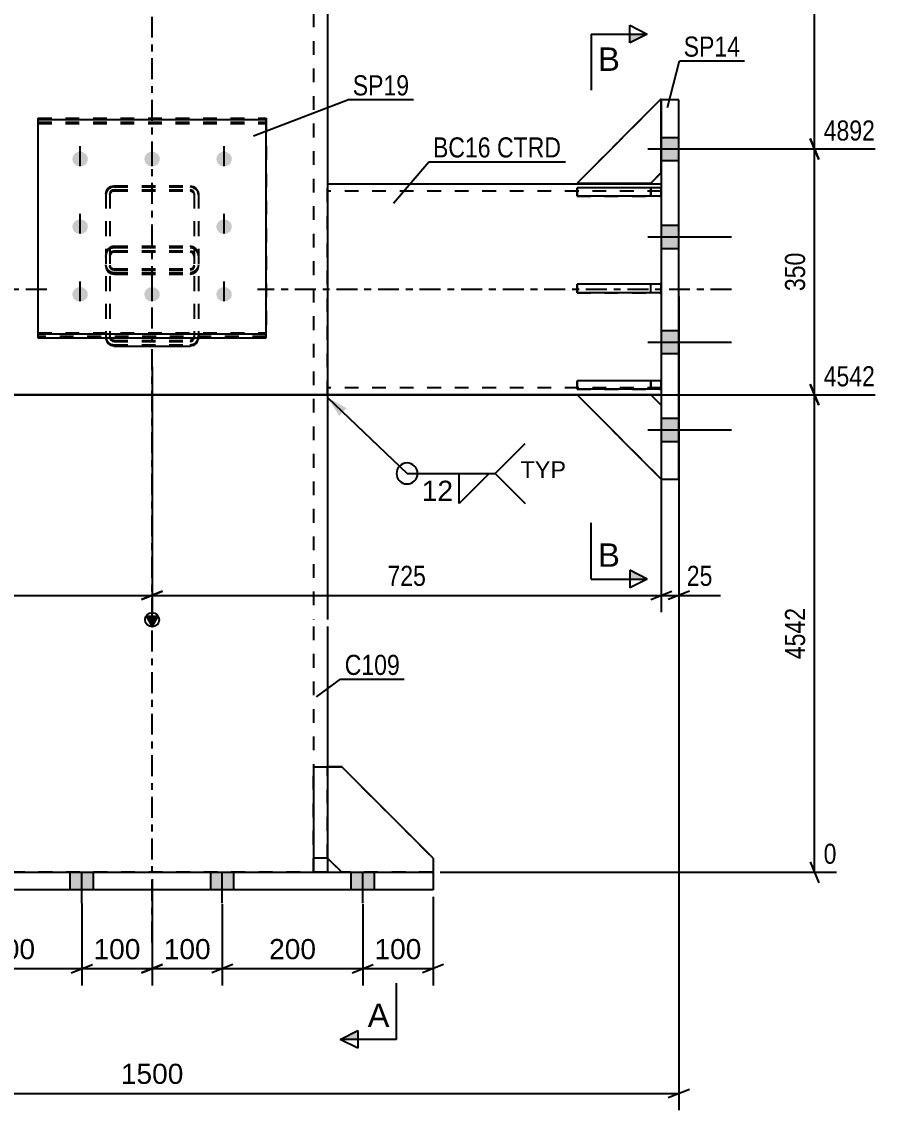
# Model space of a CAD drawing. Header units: millimetres. Extents: x -127 to 467, y -181 to 239.
# Drawn here: x -18.6 to 103.5, y -33.9 to 121.1 of the extents above; entities that cross this region are included whole.
import ezdxf

# ---------------------------------------------------------------- set-up
doc = ezdxf.new("R2010")
doc.units = ezdxf.units.MM
doc.linetypes.add('DXK_LINE_DOT2', pattern=[3.9198, 1.9599, -1.9599])
doc.linetypes.add('DXK_LINE_DOT3', pattern=[5.9187, 2.979, -0.9799, 0.9799, -0.9799])
doc.styles.add('Arial', font='ARIAL.TTF', dxfattribs={"height": 0.2})
doc.styles.add('Arial Narrow', font='ARIALN.TTF', dxfattribs={"height": 0.2})

# ---------------------------------------------------------------- blocks, each defined once
blk = doc.blocks.new('Part-284858765-1892 - 1890')
at = {"color": 2, "linetype": 'Continuous'}
for p, q in [((23, 15), (23, 0)), ((23, 15), (25, 15)), ((25, 15), (25, 0)), ((25, 2), (23, 2)), ((23, 0), (25, 0))]:
    blk.add_line(p, q, dxfattribs=at)
blk = doc.blocks.new('Part-284858765-1899 - 1890')
at = {"color": 2, "linetype": 'Continuous'}
for p, q in [((-40, -2.5), (-40, 0)), ((-40, 0), (40, 0)), ((40, 0), (40, -2.5)), ((40, -2.5), (-40, -2.5))]:
    blk.add_line(p, q, dxfattribs=at)
blk = doc.blocks.new('Part-284858765-1968 - 1890')
at = {"color": 2, "linetype": 'Continuous'}
for p, q in [((72.5, 98), (25, 98)), ((60.5, 68), (25, 68)), ((72.5, 68), (71, 68))]:
    blk.add_line(p, q, dxfattribs=at)
at = {"color": 7, "linetype": 'DXK_LINE_DOT2'}
for p, q in [((25, 68), (25, 98)), ((72.5, 98), (72.5, 68)), ((72.5, 97), (25, 97)), ((72.5, 69), (25, 69)), ((71, 68), (60.5, 68))]:
    blk.add_line(p, q, dxfattribs=at)
at = {"color": 7, "linetype": 'DXK_LINE_DOT3'}
blk.add_line((82.5, 83), (15, 83), dxfattribs=at)
blk = doc.blocks.new('Part-284858765-1904 - 1890')
at = {"linetype": 'Continuous'}
blk.add_hatch(color=2, dxfattribs=at).paths.add_polyline_path([(0, 35.06), (-0.8, 36.46), (0.8, 36.46)])
at = {"color": 7, "linetype": 'DXK_LINE_DOT3'}
for p, q in [((0, 36), (0, 130.13)), ((0, -10), (0, 35))]:
    blk.add_line(p, q, dxfattribs=at)
at = {"color": 7, "linetype": 'DXK_LINE_DOT2'}
for p, q in [((23, 130.13), (23, 36)), ((23, 35), (23, 0)), ((25, 15), (25, 0)), ((25, 0), (-25, 0))]:
    blk.add_line(p, q, dxfattribs=at)
at = {"color": 2, "linetype": 'Continuous'}
for p, q in [((25, 130.13), (25, 36)), ((0, 35.06), (-0.8, 36.46)), ((-0.8, 36.46), (0.8, 36.46)), ((0.8, 36.46), (0, 35.06)), ((25, 35), (25, 15))]:
    blk.add_line(p, q, dxfattribs=at)
blk.add_circle((0, 35.96), 1, dxfattribs=at)
blk = doc.blocks.new('Part-284858765-2075 - 1890')
at = {"color": 7, "linetype": 'DXK_LINE_DOT2'}
for p, q in [((-6.51, 96.89), (-6.6, 96.46)), ((-6.6, 96.46), (-6.6, 76.2)), ((-6.25, 97.26), (-6.51, 96.89)), ((-5.86, 97.5), (-6.25, 97.26)), ((-6, 96.46), (-5.95, 96.67)), ((-6, 96.46), (-6, 76.2)), ((-5.95, 96.67), (-5.82, 96.86)), ((-5.4, 97.59), (-5.86, 97.5)), ((-5.82, 96.86), (-5.63, 96.98)), ((-5.63, 96.98), (-5.4, 97.02)), ((-5.4, 97.59), (5.4, 97.59)), ((-5.4, 97.02), (5.4, 97.02)), ((5.86, 97.5), (5.4, 97.59)), ((5.4, 97.02), (5.63, 96.98)), ((5.63, 96.98), (5.83, 96.86)), ((5.83, 96.86), (5.96, 96.67)), ((6.25, 97.26), (5.86, 97.5)), ((5.96, 96.67), (6, 96.46)), ((6, 96.46), (6, 76.2)), ((6.51, 96.89), (6.25, 97.26)), ((6.6, 96.46), (6.51, 96.89)), ((6.6, 96.46), (6.6, 76.2)), ((-5.86, 88.87), (-5.4, 88.97)), ((-5.4, 88.97), (5.4, 88.97)), ((5.4, 88.97), (5.86, 88.87)), ((-6.6, 87.69), (-6.51, 88.18)), ((-5.95, 87.94), (-6, 87.69)), ((-5.82, 88.14), (-5.95, 87.94)), ((-5.63, 88.28), (-5.82, 88.14)), ((-5.4, 88.33), (-5.63, 88.28)), ((-5.4, 88.33), (5.4, 88.33)), ((5.63, 88.28), (5.4, 88.33)), ((5.83, 88.14), (5.63, 88.28)), ((5.96, 87.94), (5.83, 88.14)), ((6, 87.69), (5.96, 87.94)), ((6.51, 88.18), (6.6, 87.69)), ((-6.6, 86.31), (-6.51, 85.88)), ((-6.51, 85.88), (-6.25, 85.51)), ((-6.25, 85.51), (-5.86, 85.27)), ((-5.95, 86.09), (-6, 86.31)), ((-5.82, 85.91), (-5.95, 86.09)), ((-5.86, 85.27), (-5.4, 85.18)), ((-5.63, 85.79), (-5.82, 85.91)), ((-5.4, 85.75), (-5.63, 85.79)), ((-5.4, 85.75), (5.4, 85.75)), ((5.63, 85.79), (5.4, 85.75)), ((5.4, 85.18), (5.86, 85.27)), ((5.83, 85.91), (5.63, 85.79)), ((5.96, 86.09), (5.83, 85.91)), ((5.86, 85.27), (6.25, 85.51)), ((6, 86.31), (5.96, 86.09)), ((6.25, 85.51), (6.51, 85.88)), ((6.51, 85.88), (6.6, 86.31)), ((-5.4, 85.18), (5.4, 85.18)), ((-6.58, 76.11), (-6.6, 76.2)), ((-6, 76.2), (-5.95, 75.95)), ((5.96, 75.95), (6, 76.2)), ((6.6, 76.2), (6.59, 76.11)), ((-5.95, 75.95), (-5.82, 75.75)), ((-5.82, 75.75), (-5.63, 75.61)), ((-5.63, 75.61), (-5.4, 75.56)), ((-5.4, 75.56), (5.4, 75.56)), ((5.4, 75.56), (5.63, 75.61)), ((5.63, 75.61), (5.83, 75.75)), ((5.83, 75.75), (5.96, 75.95))]:
    blk.add_line(p, q, dxfattribs=at)
at = {"color": 2, "linetype": 'Continuous'}
for p, q in [((-6.51, 75.71), (-6.58, 76.11)), ((6.59, 76.11), (6.51, 75.71)), ((-5.4, 74.92), (-5.86, 75.02)), ((-5.4, 74.92), (5.4, 74.92)), ((5.86, 75.02), (5.4, 74.92))]:
    blk.add_line(p, q, dxfattribs=at)
at = {"color": 7, "linetype": 'DXK_LINE_DOT2'}
for centre, start, end in [((-5.35, 87.74), 114.32, 159.2417), ((5.35, 87.74), 20.7583, 65.68)]:
    blk.add_arc(centre, 1.24, start, end, dxfattribs=at)
at = {"color": 2, "linetype": 'Continuous'}
for centre, start, end in [((-5.35, 76.15), 200.7583, 245.68), ((5.35, 76.15), 294.32, 339.2417)]:
    blk.add_arc(centre, 1.24, start, end, dxfattribs=at)
blk = doc.blocks.new('Bolt-284858765-1907 - 1890')
at = {"linetype": 'Continuous'}
for points in [[(72.5, 104.65), (72.5, 101.35), (75, 101.35), (75, 104.65)], [(72.5, 104.65), (72.5, 101.35), (75, 101.35), (75, 104.65)], [(72.5, 104.65), (72.5, 101.35), (75, 101.35), (75, 104.65)], [(72.5, 92.15), (72.5, 88.85), (75, 88.85), (75, 92.15)], [(72.5, 92.15), (72.5, 88.85), (75, 88.85), (75, 92.15)], [(72.5, 77.15), (72.5, 73.85), (75, 73.85), (75, 77.15)], [(72.5, 77.15), (72.5, 73.85), (75, 73.85), (75, 77.15)], [(72.5, 64.65), (72.5, 61.35), (75, 61.35), (75, 64.65)], [(72.5, 64.65), (72.5, 61.35), (75, 61.35), (75, 64.65)], [(72.5, 64.65), (72.5, 61.35), (75, 61.35), (75, 64.65)]]:
    blk.add_hatch(color=1, dxfattribs=at).paths.add_polyline_path(points)
at = {"color": 1, "linetype": 'Continuous'}
for p, q in [((72.5, 104.65), (75, 104.65)), ((72.5, 104.65), (75, 104.65)), ((72.5, 104.65), (75, 104.65)), ((70.6, 103), (82.5, 103)), ((70.6, 103), (82.5, 103)), ((70.6, 103), (82.5, 103)), ((72.5, 101.35), (75, 101.35)), ((72.5, 101.35), (75, 101.35)), ((72.5, 101.35), (75, 101.35)), ((72.5, 92.15), (75, 92.15)), ((72.5, 92.15), (75, 92.15)), ((70.6, 90.5), (82.5, 90.5)), ((70.6, 90.5), (82.5, 90.5)), ((72.5, 88.85), (75, 88.85)), ((72.5, 88.85), (75, 88.85)), ((72.5, 77.15), (75, 77.15)), ((72.5, 77.15), (75, 77.15)), ((70.6, 75.5), (82.5, 75.5)), ((70.6, 75.5), (82.5, 75.5)), ((72.5, 73.85), (75, 73.85)), ((72.5, 73.85), (75, 73.85)), ((72.5, 64.65), (75, 64.65)), ((72.5, 64.65), (75, 64.65)), ((72.5, 64.65), (75, 64.65)), ((70.6, 63), (82.5, 63)), ((70.6, 63), (82.5, 63)), ((70.6, 63), (82.5, 63)), ((72.5, 61.35), (75, 61.35)), ((72.5, 61.35), (75, 61.35)), ((72.5, 61.35), (75, 61.35))]:
    blk.add_line(p, q, dxfattribs=at)
blk = doc.blocks.new('Bolt-284858765-1910 - 1890')
at = {"color": 1, "linetype": 'DXK_LINE_DOT2'}
for p, q in [((-10.25, 100.74), (-10.25, 103.58)), ((0, 100.74), (0, 103.58)), ((10.25, 100.74), (10.25, 103.58)), ((-10.25, 91.11), (-10.25, 93.95)), ((10.25, 91.11), (10.25, 93.95)), ((-10.25, 81.48), (-10.25, 84.32)), ((0, 81.48), (0, 84.32)), ((10.25, 81.48), (10.25, 84.32))]:
    blk.add_line(p, q, dxfattribs=at)
blk = doc.blocks.new('Bolt-284858765-1911 - 1890')
at = {"linetype": 'Continuous'}
for points in [[(-28.35, 0), (-31.65, 0), (-31.65, -2.5), (-28.35, -2.5)], [(-28.35, 0), (-31.65, 0), (-31.65, -2.5), (-28.35, -2.5)], [(-28.35, 0), (-31.65, 0), (-31.65, -2.5), (-28.35, -2.5)], [(-28.35, 0), (-31.65, 0), (-31.65, -2.5), (-28.35, -2.5)], [(-8.35, 0), (-11.65, 0), (-11.65, -2.5), (-8.35, -2.5)], [(-8.35, 0), (-11.65, 0), (-11.65, -2.5), (-8.35, -2.5)], [(11.65, 0), (8.35, 0), (8.35, -2.5), (11.65, -2.5)], [(11.65, 0), (8.35, 0), (8.35, -2.5), (11.65, -2.5)], [(31.65, 0), (28.35, 0), (28.35, -2.5), (31.65, -2.5)], [(31.65, 0), (28.35, 0), (28.35, -2.5), (31.65, -2.5)], [(31.65, 0), (28.35, 0), (28.35, -2.5), (31.65, -2.5)], [(31.65, 0), (28.35, 0), (28.35, -2.5), (31.65, -2.5)]]:
    blk.add_hatch(color=1, dxfattribs=at).paths.add_polyline_path(points)
at = {"color": 1, "linetype": 'Continuous'}
for p, q in [((-31.65, -2.5), (-31.65, 0)), ((-31.65, -2.5), (-31.65, 0)), ((-31.65, -2.5), (-31.65, 0)), ((-31.65, -2.5), (-31.65, 0)), ((-30, -4.4), (-30, 0)), ((-30, -4.4), (-30, 0)), ((-30, -4.4), (-30, 0)), ((-30, -4.4), (-30, 0)), ((-28.35, -2.5), (-28.35, 0)), ((-28.35, -2.5), (-28.35, 0)), ((-28.35, -2.5), (-28.35, 0)), ((-28.35, -2.5), (-28.35, 0)), ((-11.65, -2.5), (-11.65, 0)), ((-11.65, -2.5), (-11.65, 0)), ((-10, -4.4), (-10, 0)), ((-10, -4.4), (-10, 0)), ((-8.35, -2.5), (-8.35, 0)), ((-8.35, -2.5), (-8.35, 0)), ((8.35, -2.5), (8.35, 0)), ((8.35, -2.5), (8.35, 0)), ((10, -4.4), (10, 0)), ((10, -4.4), (10, 0)), ((11.65, -2.5), (11.65, 0)), ((11.65, -2.5), (11.65, 0)), ((28.35, -2.5), (28.35, 0)), ((28.35, -2.5), (28.35, 0)), ((28.35, -2.5), (28.35, 0)), ((28.35, -2.5), (28.35, 0)), ((30, -4.4), (30, 0)), ((30, -4.4), (30, 0)), ((30, -4.4), (30, 0)), ((30, -4.4), (30, 0)), ((31.65, -2.5), (31.65, 0)), ((31.65, -2.5), (31.65, 0)), ((31.65, -2.5), (31.65, 0)), ((31.65, -2.5), (31.65, 0))]:
    blk.add_line(p, q, dxfattribs=at)
blk = doc.blocks.new('Part-284858765-2044 - 1890')
at = {"color": 2, "linetype": 'Continuous'}
for p, q in [((72.5, 110), (72.5, 56)), ((75, 110), (72.5, 110)), ((75, 56), (75, 110)), ((72.5, 56), (75, 56))]:
    blk.add_line(p, q, dxfattribs=at)
blk = doc.blocks.new('Part-284858765-1924 - 1890')
at = {"color": 7, "linetype": 'DXK_LINE_DOT2'}
for p, q in [((23, 0), (23, 15)), ((23, 15), (25, 15)), ((25, 15), (25, 0)), ((25, 2), (23, 2)), ((25, 0), (23, 0))]:
    blk.add_line(p, q, dxfattribs=at)
blk = doc.blocks.new('Part-284858765-1925 - 1890')
at = {"color": 2, "linetype": 'Continuous'}
for p, q in [((27, 15), (25, 15)), ((40, 2), (27, 15)), ((27, 0), (25, 2)), ((40, 2), (40, 0))]:
    blk.add_line(p, q, dxfattribs=at)
at = {"color": 7, "linetype": 'DXK_LINE_DOT2'}
for p, q in [((25, 2), (25, 15)), ((40, 0), (27, 0))]:
    blk.add_line(p, q, dxfattribs=at)
blk = doc.blocks.new('Part-284858765-1931 - 1890')
at = {"color": 7, "linetype": 'DXK_LINE_DOT2'}
for p, q in [((-16.25, 107.37), (-16.25, 76.29)), ((-16.25, 107.37), (16.25, 107.37)), ((16.25, 107.37), (16.25, 76.29)), ((-16.25, 106.83), (16.25, 106.83)), ((-16.25, 76.83), (16.25, 76.83)), ((16.25, 76.29), (-16.25, 76.29))]:
    blk.add_line(p, q, dxfattribs=at)
blk = doc.blocks.new('Part-284858765-2077 - 1890')
at = {"color": 7, "linetype": 'DXK_LINE_DOT2'}
for p, q in [((25, 2), (25, 15)), ((25, 15), (27, 15)), ((27, 15), (40, 2)), ((27, 0), (25, 2)), ((40, 2), (40, 0)), ((40, 0), (27, 0))]:
    blk.add_line(p, q, dxfattribs=at)
blk = doc.blocks.new('Part-284858765-5638 - 1890')
at = {"color": 2, "linetype": 'Continuous'}
for p, q in [((72.5, 83.73), (60.5, 83.73)), ((60.5, 82.53), (60.5, 83.73)), ((72.5, 83.73), (72.5, 82.53)), ((72.5, 82.53), (60.5, 82.53))]:
    blk.add_line(p, q, dxfattribs=at)
at = {"color": 7, "linetype": 'DXK_LINE_DOT2'}
blk.add_line((71, 82.53), (71, 83.73), dxfattribs=at)
blk = doc.blocks.new('Part-284858765-2079 - 1890')
at = {"color": 7, "linetype": 'DXK_LINE_DOT2'}
for p, q in [((-6.25, 97.43), (-5.86, 97.67)), ((-5.86, 97.67), (-5.4, 97.76)), ((-5.4, 97.76), (5.4, 97.76)), ((5.4, 97.76), (5.86, 97.67)), ((5.86, 97.67), (6.25, 97.43)), ((-6.6, 96.63), (-6.51, 97.06)), ((-6.6, 96.63), (-6.6, 76.37)), ((-6.51, 97.06), (-6.25, 97.43)), ((-5.95, 96.85), (-6, 96.63)), ((-6, 96.63), (-6, 76.37)), ((-5.82, 97.03), (-5.95, 96.85)), ((-5.63, 97.15), (-5.82, 97.03)), ((-5.4, 97.2), (-5.63, 97.15)), ((-5.4, 97.2), (5.4, 97.2)), ((5.63, 97.15), (5.4, 97.2)), ((5.83, 97.03), (5.63, 97.15)), ((5.96, 96.85), (5.83, 97.03)), ((6, 96.63), (5.96, 96.85)), ((6, 96.63), (6, 76.37)), ((6.25, 97.43), (6.51, 97.06)), ((6.51, 97.06), (6.6, 96.63)), ((6.6, 96.63), (6.6, 76.37)), ((-5.4, 89.14), (-5.86, 89.05)), ((-5.82, 88.32), (-5.63, 88.46)), ((-5.63, 88.46), (-5.4, 88.5)), ((-5.4, 89.14), (5.4, 89.14)), ((-5.4, 88.5), (5.4, 88.5)), ((5.86, 89.05), (5.4, 89.14)), ((5.4, 88.5), (5.63, 88.46)), ((5.63, 88.46), (5.83, 88.32)), ((-6.51, 88.35), (-6.6, 87.87)), ((-6, 87.87), (-5.95, 88.11)), ((-5.95, 88.11), (-5.82, 88.32)), ((5.83, 88.32), (5.96, 88.11)), ((5.96, 88.11), (6, 87.87)), ((6.6, 87.87), (6.51, 88.35)), ((-6.51, 86.05), (-6.6, 86.48)), ((-6.25, 85.69), (-6.51, 86.05)), ((-5.86, 85.44), (-6.25, 85.69)), ((-6, 86.48), (-5.95, 86.27)), ((-5.95, 86.27), (-5.82, 86.08)), ((-5.4, 85.36), (-5.86, 85.44)), ((-5.82, 86.08), (-5.63, 85.96)), ((-5.63, 85.96), (-5.4, 85.92)), ((-5.4, 85.92), (5.4, 85.92)), ((-5.4, 85.36), (5.4, 85.36)), ((5.4, 85.92), (5.63, 85.96)), ((5.86, 85.44), (5.4, 85.36)), ((5.63, 85.96), (5.83, 86.08)), ((5.83, 86.08), (5.96, 86.27)), ((6.25, 85.69), (5.86, 85.44)), ((5.96, 86.27), (6, 86.48)), ((6.51, 86.05), (6.25, 85.69)), ((6.6, 86.48), (6.51, 86.05)), ((-6.6, 76.37), (-6.51, 75.88)), ((-5.95, 76.13), (-6, 76.37)), ((-5.82, 75.92), (-5.95, 76.13)), ((5.96, 76.13), (5.83, 75.92)), ((6, 76.37), (5.96, 76.13)), ((6.51, 75.88), (6.6, 76.37)), ((-5.86, 75.19), (-5.4, 75.1)), ((-5.63, 75.78), (-5.82, 75.92)), ((-5.4, 75.73), (-5.63, 75.78)), ((-5.4, 75.73), (5.4, 75.73)), ((-5.4, 75.1), (5.4, 75.1)), ((5.63, 75.78), (5.4, 75.73)), ((5.4, 75.1), (5.86, 75.19)), ((5.83, 75.92), (5.63, 75.78))]:
    blk.add_line(p, q, dxfattribs=at)
for centre, start, end in [((-5.35, 87.91), 114.32, 159.2417), ((5.35, 87.91), 20.7583, 65.68), ((-5.35, 76.32), 200.7583, 245.68), ((5.35, 76.32), 294.32, 339.2417)]:
    blk.add_arc(centre, 1.24, start, end, dxfattribs=at)
blk = doc.blocks.new('Part-284858765-2110 - 1890')
at = {"color": 2, "linetype": 'Continuous'}
for p, q in [((-72.5, 98), (-25, 98)), ((-72.5, 68), (-71, 68)), ((-60.5, 68), (-25, 68))]:
    blk.add_line(p, q, dxfattribs=at)
at = {"color": 7, "linetype": 'DXK_LINE_DOT2'}
for p, q in [((-72.5, 68), (-72.5, 98)), ((-25, 98), (-25, 68)), ((-72.5, 97), (-25, 97)), ((-72.5, 69), (-25, 69)), ((-71, 68), (-60.5, 68))]:
    blk.add_line(p, q, dxfattribs=at)
at = {"color": 7, "linetype": 'DXK_LINE_DOT3'}
blk.add_line((-15, 83), (-82.5, 83), dxfattribs=at)
blk = doc.blocks.new('Part-284858765-2118 - 1890')
at = {"color": 2, "linetype": 'Continuous'}
for p, q in [((-16.25, 107.2), (-16.25, 76.11)), ((-16.25, 107.2), (16.25, 107.2)), ((16.25, 76.11), (16.25, 107.2)), ((-16.25, 76.66), (16.25, 76.66)), ((-16.25, 76.11), (16.25, 76.11))]:
    blk.add_line(p, q, dxfattribs=at)
at = {"color": 7, "linetype": 'DXK_LINE_DOT2'}
blk.add_line((-16.25, 106.65), (16.25, 106.65), dxfattribs=at)
blk = doc.blocks.new('Bolt-284858765-2119 - 1890')
at = {"linetype": 'Continuous'}
for points in [[(-10.25, 100.51), (-10.48, 100.53), (-10.69, 100.6), (-10.89, 100.71), (-11.06, 100.86), (-11.2, 101.04), (-11.29, 101.24), (-11.34, 101.45), (-11.34, 101.67), (-11.29, 101.89), (-11.2, 102.09), (-11.06, 102.27), (-10.89, 102.41), (-10.69, 102.52), (-10.48, 102.59), (-10.25, 102.61), (-10.02, 102.59), (-9.8, 102.52), (-9.6, 102.41), (-9.43, 102.27), (-9.29, 102.09), (-9.2, 101.89), (-9.15, 101.67), (-9.15, 101.45), (-9.2, 101.24), (-9.29, 101.04), (-9.43, 100.86), (-9.6, 100.71), (-9.8, 100.6), (-10.02, 100.53)], [(0, 100.51), (-0.23, 100.53), (-0.44, 100.6), (-0.64, 100.71), (-0.81, 100.86), (-0.95, 101.04), (-1.04, 101.24), (-1.09, 101.45), (-1.09, 101.67), (-1.04, 101.89), (-0.95, 102.09), (-0.81, 102.27), (-0.64, 102.41), (-0.44, 102.52), (-0.23, 102.59), (0, 102.61), (0.23, 102.59), (0.45, 102.52), (0.65, 102.41), (0.82, 102.27), (0.96, 102.09), (1.05, 101.89), (1.1, 101.67), (1.1, 101.45), (1.05, 101.24), (0.96, 101.04), (0.82, 100.86), (0.65, 100.71), (0.45, 100.6), (0.23, 100.53)], [(10.25, 100.51), (10.02, 100.53), (9.81, 100.6), (9.61, 100.71), (9.44, 100.86), (9.3, 101.04), (9.21, 101.24), (9.16, 101.45), (9.16, 101.67), (9.21, 101.89), (9.3, 102.09), (9.44, 102.27), (9.61, 102.41), (9.81, 102.52), (10.02, 102.59), (10.25, 102.61), (10.48, 102.59), (10.7, 102.52), (10.9, 102.41), (11.07, 102.27), (11.21, 102.09), (11.3, 101.89), (11.35, 101.67), (11.35, 101.45), (11.3, 101.24), (11.21, 101.04), (11.07, 100.86), (10.9, 100.71), (10.7, 100.6), (10.48, 100.53)], [(-10.25, 90.9), (-10.48, 90.92), (-10.69, 90.99), (-10.89, 91.09), (-11.06, 91.24), (-11.2, 91.41), (-11.29, 91.61), (-11.34, 91.82), (-11.34, 92.04), (-11.29, 92.25), (-11.2, 92.45), (-11.06, 92.62), (-10.89, 92.77), (-10.69, 92.88), (-10.48, 92.94), (-10.25, 92.96), (-10.02, 92.94), (-9.8, 92.88), (-9.6, 92.77), (-9.43, 92.62), (-9.29, 92.45), (-9.2, 92.25), (-9.15, 92.04), (-9.15, 91.82), (-9.2, 91.61), (-9.29, 91.41), (-9.43, 91.24), (-9.6, 91.09), (-9.8, 90.99), (-10.02, 90.92)], [(10.25, 90.9), (10.02, 90.92), (9.81, 90.99), (9.61, 91.09), (9.44, 91.24), (9.3, 91.41), (9.21, 91.61), (9.16, 91.82), (9.16, 92.04), (9.21, 92.25), (9.3, 92.45), (9.44, 92.62), (9.61, 92.77), (9.81, 92.88), (10.02, 92.94), (10.25, 92.96), (10.48, 92.94), (10.7, 92.88), (10.9, 92.77), (11.07, 92.62), (11.21, 92.45), (11.3, 92.25), (11.35, 92.04), (11.35, 91.82), (11.3, 91.61), (11.21, 91.41), (11.07, 91.24), (10.9, 91.09), (10.7, 90.99), (10.48, 90.92)], [(-10.25, 81.27), (-10.48, 81.29), (-10.69, 81.35), (-10.89, 81.46), (-11.06, 81.61), (-11.2, 81.78), (-11.29, 81.98), (-11.34, 82.19), (-11.34, 82.41), (-11.29, 82.62), (-11.2, 82.82), (-11.06, 82.99), (-10.89, 83.14), (-10.69, 83.24), (-10.48, 83.31), (-10.25, 83.33), (-10.02, 83.31), (-9.8, 83.24), (-9.6, 83.14), (-9.43, 82.99), (-9.29, 82.82), (-9.2, 82.62), (-9.15, 82.41), (-9.15, 82.19), (-9.2, 81.98), (-9.29, 81.78), (-9.43, 81.61), (-9.6, 81.46), (-9.8, 81.35), (-10.02, 81.29)], [(0, 81.27), (-0.23, 81.29), (-0.44, 81.35), (-0.64, 81.46), (-0.81, 81.61), (-0.95, 81.78), (-1.04, 81.98), (-1.09, 82.19), (-1.09, 82.41), (-1.04, 82.62), (-0.95, 82.82), (-0.81, 82.99), (-0.64, 83.14), (-0.44, 83.24), (-0.23, 83.31), (0, 83.33), (0.23, 83.31), (0.45, 83.24), (0.65, 83.14), (0.82, 82.99), (0.96, 82.82), (1.05, 82.62), (1.1, 82.41), (1.1, 82.19), (1.05, 81.98), (0.96, 81.78), (0.82, 81.61), (0.65, 81.46), (0.45, 81.35), (0.23, 81.29)], [(10.25, 81.27), (10.02, 81.29), (9.81, 81.35), (9.61, 81.46), (9.44, 81.61), (9.3, 81.78), (9.21, 81.98), (9.16, 82.19), (9.16, 82.41), (9.21, 82.62), (9.3, 82.82), (9.44, 82.99), (9.61, 83.14), (9.81, 83.24), (10.02, 83.31), (10.25, 83.33), (10.48, 83.31), (10.7, 83.24), (10.9, 83.14), (11.07, 82.99), (11.21, 82.82), (11.3, 82.62), (11.35, 82.41), (11.35, 82.19), (11.3, 81.98), (11.21, 81.78), (11.07, 81.61), (10.9, 81.46), (10.7, 81.35), (10.48, 81.29)]]:
    blk.add_hatch(color=1, dxfattribs=at).paths.add_polyline_path(points)
at = {"color": 1, "linetype": 'Continuous'}
for p, q in [((-10.25, 100.57), (-10.25, 103.41)), ((0, 100.57), (0, 103.41)), ((10.25, 100.57), (10.25, 103.41)), ((-10.25, 90.94), (-10.25, 93.78)), ((10.25, 90.94), (10.25, 93.78)), ((-10.25, 81.31), (-10.25, 84.15)), ((0, 81.31), (0, 84.15)), ((10.25, 81.31), (10.25, 84.15))]:
    blk.add_line(p, q, dxfattribs=at)
blk = doc.blocks.new('Part-284858765-5636 - 1890')
at = {"color": 7, "linetype": 'DXK_LINE_DOT2'}
for p, q in [((72.5, 97.48), (60.5, 97.48)), ((60.5, 97.48), (60.5, 96.28)), ((60.5, 96.28), (72.5, 96.28)), ((71, 97.48), (71, 96.28)), ((72.5, 96.28), (72.5, 97.48))]:
    blk.add_line(p, q, dxfattribs=at)
blk = doc.blocks.new('Part-284858765-5631 - 1890')
at = {"color": 2, "linetype": 'Continuous'}
for p, q in [((71, 68), (60.5, 68)), ((72.5, 56), (60.5, 68)), ((71, 68), (72.5, 66.5)), ((72.5, 66.5), (72.5, 56))]:
    blk.add_line(p, q, dxfattribs=at)
blk = doc.blocks.new('Part-284858765-5632 - 1890')
at = {"color": 7, "linetype": 'DXK_LINE_DOT2'}
for p, q in [((60.5, 68), (71, 68)), ((72.5, 56), (60.5, 68)), ((71, 68), (72.5, 66.5)), ((72.5, 66.5), (72.5, 56))]:
    blk.add_line(p, q, dxfattribs=at)
blk = doc.blocks.new('Part-284858765-5633 - 1890')
at = {"color": 2, "linetype": 'Continuous'}
for p, q in [((72.5, 110.13), (60.5, 98.13)), ((72.5, 99.63), (72.5, 110.13)), ((71, 98.13), (72.5, 99.63)), ((60.5, 98.13), (71, 98.13))]:
    blk.add_line(p, q, dxfattribs=at)
blk = doc.blocks.new('Part-284858765-5634 - 1890')
at = {"color": 7, "linetype": 'DXK_LINE_DOT2'}
for p, q in [((72.5, 110.13), (60.5, 98.13)), ((72.5, 99.63), (72.5, 110.13)), ((71, 98.13), (72.5, 99.63)), ((60.5, 98.13), (71, 98.13))]:
    blk.add_line(p, q, dxfattribs=at)
blk = doc.blocks.new('Part-284858765-5635 - 1890')
at = {"color": 7, "linetype": 'DXK_LINE_DOT2'}
for p, q in [((72.5, 83.73), (60.5, 83.73)), ((60.5, 83.73), (60.5, 82.53)), ((71, 82.53), (71, 83.73)), ((72.5, 82.53), (72.5, 83.73)), ((60.5, 82.53), (72.5, 82.53))]:
    blk.add_line(p, q, dxfattribs=at)
blk = doc.blocks.new('Part-284858765-5637 - 1890')
at = {"color": 7, "linetype": 'DXK_LINE_DOT2'}
for p, q in [((72.5, 69.98), (60.5, 69.98)), ((60.5, 69.98), (60.5, 68.78)), ((71, 69.98), (71, 68.78)), ((72.5, 68.78), (72.5, 69.98)), ((60.5, 68.78), (72.5, 68.78))]:
    blk.add_line(p, q, dxfattribs=at)
blk = doc.blocks.new('Part-284858765-5639 - 1890')
at = {"color": 2, "linetype": 'Continuous'}
for p, q in [((72.5, 97.48), (60.5, 97.48)), ((60.5, 96.28), (60.5, 97.48)), ((72.5, 96.28), (60.5, 96.28)), ((72.5, 97.48), (72.5, 96.28))]:
    blk.add_line(p, q, dxfattribs=at)
at = {"color": 7, "linetype": 'DXK_LINE_DOT2'}
blk.add_line((71, 96.28), (71, 97.48), dxfattribs=at)
blk = doc.blocks.new('Part-284858765-5640 - 1890')
at = {"color": 2, "linetype": 'Continuous'}
for p, q in [((72.5, 69.98), (60.5, 69.98)), ((60.5, 68.78), (60.5, 69.98)), ((72.5, 69.98), (72.5, 68.78)), ((72.5, 68.78), (60.5, 68.78))]:
    blk.add_line(p, q, dxfattribs=at)
at = {"color": 7, "linetype": 'DXK_LINE_DOT2'}
blk.add_line((71, 68.78), (71, 69.98), dxfattribs=at)
blk = doc.blocks.new('StraightDimension-284858765-2233 - 1890')
at = {"color": 7, "linetype": 'Continuous'}
for p, q in [((10, -4.57), (10, -16.13)), ((30, -4.57), (30, -16.13)), ((11.5, -13.13), (8.5, -14.33)), ((10, -13.73), (30, -13.73)), ((28.5, -14.33), (31.5, -13.13))]:
    blk.add_line(p, q, dxfattribs=at)
at = {"color": 0}
blk.add_wipeout([(23.94, -12.98), (23.94, -8.78), (16.06, -8.78), (16.06, -12.98)], dxfattribs=at)
at = {"color": 3, "style": 'Arial'}
blk.add_text('200', height=2.865, dxfattribs=at).set_placement((16.66, -12.38))
blk = doc.blocks.new('StraightDimension-284858765-2200 - 1890')
at = {"color": 7, "linetype": 'Continuous'}
for p, q in [((-90.21, 149.63), (-91.41, 152.63)), ((74, 151.13), (-99.43, 151.13)), ((-90.81, 103), (-90.81, 151.13)), ((-91.41, 104.5), (-90.21, 101.5)), ((-79.02, 103), (-99.43, 103))]:
    blk.add_line(p, q, dxfattribs=at)
at = {"color": 0, "linetype": 'Continuous'}
blk.add_wipeout([(-91.51, 151.73), (-91.51, 155.93), (-100.03, 155.93), (-100.03, 151.73)], dxfattribs=at)
at = {"color": 0}
blk.add_wipeout([(-91.56, 131.32), (-95.76, 131.32), (-95.76, 122.81), (-91.56, 122.81)], dxfattribs=at)
at = {"color": 3, "linetype": 'Continuous', "style": 'Arial Narrow'}
blk.add_text('7732', height=2.863, dxfattribs=at).set_placement((-99.43, 152.33))
at = {"color": 3, "style": 'Arial Narrow'}
blk.add_text('2840', height=2.863, rotation=90.0002, dxfattribs=at).set_placement((-92.16, 123.41))
blk = doc.blocks.new('StraightDimension-284858765-2223 - 1890')
at = {"color": 7, "linetype": 'Continuous'}
for p, q in [((30, -4.57), (30, -16.13)), ((40, -3.5), (40, -16.13)), ((28.5, -14.33), (31.5, -13.13)), ((30, -13.73), (40, -13.73)), ((41.5, -13.13), (38.5, -14.33))]:
    blk.add_line(p, q, dxfattribs=at)
at = {"color": 0}
blk.add_wipeout([(38.94, -12.98), (38.94, -8.78), (31.06, -8.78), (31.06, -12.98)], dxfattribs=at)
at = {"color": 3, "style": 'Arial'}
blk.add_text('100', height=2.865, dxfattribs=at).set_placement((31.66, -12.38))
blk = doc.blocks.new('StraightDimension-284858765-2134 - 1890')
at = {"color": 7, "linetype": 'Continuous'}
for p, q in [((-75, 55), (-75, -33.89)), ((75, 55), (75, -33.89)), ((-73.5, -30.89), (-76.5, -32.09)), ((73.5, -32.09), (76.5, -30.89)), ((-75, -31.49), (75, -31.49))]:
    blk.add_line(p, q, dxfattribs=at)
at = {"color": 0}
blk.add_wipeout([(5.05, -30.74), (5.05, -26.54), (-5.05, -26.54), (-5.05, -30.74)], dxfattribs=at)
at = {"color": 3, "style": 'Arial'}
blk.add_text('1500', height=2.865, dxfattribs=at).set_placement((-4.45, -30.14))
blk = doc.blocks.new('StraightDimension-284858765-2161 - 1890')
at = {"color": 7, "linetype": 'Continuous'}
for p, q in [((94.92, 149.63), (93.72, 152.63)), ((-71.5, 151.13), (102.93, 151.13)), ((94.32, 103), (94.32, 151.13)), ((93.72, 104.5), (94.92, 101.5)), ((81, 103), (102.93, 103))]:
    blk.add_line(p, q, dxfattribs=at)
at = {"color": 0, "linetype": 'Continuous'}
blk.add_wipeout([(103.53, 151.73), (103.53, 155.93), (95.02, 155.93), (95.02, 151.73)], dxfattribs=at)
at = {"color": 0}
blk.add_wipeout([(93.57, 131.32), (89.37, 131.32), (89.37, 122.81), (93.57, 122.81)], dxfattribs=at)
at = {"color": 3, "linetype": 'Continuous', "style": 'Arial Narrow'}
blk.add_text('7732', height=2.863, dxfattribs=at).set_placement((95.62, 152.33))
at = {"color": 3, "style": 'Arial Narrow'}
blk.add_text('2840', height=2.863, rotation=90.0002, dxfattribs=at).set_placement((92.97, 123.41))
blk = doc.blocks.new('StraightDimension-284858765-2168 - 1890')
at = {"color": 7, "linetype": 'Continuous'}
for p, q in [((94.92, 101.5), (93.72, 104.5)), ((81, 103), (102.93, 103)), ((94.32, 68), (94.32, 103)), ((93.72, 69.5), (94.92, 66.5)), ((-71.5, 68), (102.93, 68))]:
    blk.add_line(p, q, dxfattribs=at)
at = {"color": 0, "linetype": 'Continuous'}
blk.add_wipeout([(103.53, 103.6), (103.53, 107.8), (95.02, 107.8), (95.02, 103.6)], dxfattribs=at)
at = {"color": 0}
blk.add_wipeout([(93.57, 88.84), (89.37, 88.84), (89.37, 82.16), (93.57, 82.16)], dxfattribs=at)
at = {"color": 3, "linetype": 'Continuous', "style": 'Arial Narrow'}
blk.add_text('4892', height=2.863, dxfattribs=at).set_placement((95.62, 104.2))
at = {"color": 3, "style": 'Arial Narrow'}
blk.add_text('350', height=2.863, rotation=90.0002, dxfattribs=at).set_placement((92.97, 82.76))
blk = doc.blocks.new('StraightDimension-284858765-2175 - 1890')
at = {"color": 7, "linetype": 'Continuous'}
for p, q in [((94.92, 66.5), (93.72, 69.5)), ((-71.5, 68), (102.93, 68)), ((94.32, 0), (94.32, 68)), ((93.72, 1.5), (94.92, -1.5)), ((41, 0), (97.45, 0))]:
    blk.add_line(p, q, dxfattribs=at)
at = {"color": 0, "linetype": 'Continuous'}
for points in [[(103.53, 68.6), (103.53, 72.8), (95.02, 72.8), (95.02, 68.6)], [(98.05, 0.6), (98.05, 4.8), (95.02, 4.8), (95.02, 0.6)]]:
    blk.add_wipeout(points, dxfattribs=at)
at = {"color": 0}
blk.add_wipeout([(93.57, 38.26), (89.37, 38.26), (89.37, 29.74), (93.57, 29.74)], dxfattribs=at)
at = {"color": 3, "linetype": 'Continuous', "style": 'Arial Narrow'}
for s, height, p in [('4542', 2.863, (95.62, 69.2)), ('0', 2.86, (95.62, 1.2))]:
    blk.add_text(s, height=height, dxfattribs=at).set_placement(p)
at = {"color": 3, "style": 'Arial Narrow'}
blk.add_text('4542', height=2.863, rotation=90.0002, dxfattribs=at).set_placement((92.97, 30.34))
blk = doc.blocks.new('StraightDimension-284858765-2209 - 1890')
at = {"color": 7, "linetype": 'Continuous'}
for p, q in [((-90.21, 101.5), (-91.41, 104.5)), ((-79.02, 103), (-99.43, 103)), ((-90.81, 68), (-90.81, 103)), ((-91.41, 69.5), (-90.21, 66.5)), ((71.5, 68), (-99.43, 68))]:
    blk.add_line(p, q, dxfattribs=at)
at = {"color": 0, "linetype": 'Continuous'}
blk.add_wipeout([(-91.51, 103.6), (-91.51, 107.8), (-100.03, 107.8), (-100.03, 103.6)], dxfattribs=at)
at = {"color": 0}
blk.add_wipeout([(-91.56, 88.84), (-95.76, 88.84), (-95.76, 82.16), (-91.56, 82.16)], dxfattribs=at)
at = {"color": 3, "linetype": 'Continuous', "style": 'Arial Narrow'}
blk.add_text('4892', height=2.863, dxfattribs=at).set_placement((-99.43, 104.2))
at = {"color": 3, "style": 'Arial Narrow'}
blk.add_text('350', height=2.863, rotation=90.0002, dxfattribs=at).set_placement((-92.16, 82.76))
blk = doc.blocks.new('StraightDimension-284858765-2216 - 1890')
at = {"color": 7, "linetype": 'Continuous'}
for p, q in [((-90.21, 66.5), (-91.41, 69.5)), ((71.5, 68), (-99.43, 68)), ((-90.81, 0), (-90.81, 68)), ((-91.41, 1.5), (-90.21, -1.5)), ((-41, 0), (-93.94, 0))]:
    blk.add_line(p, q, dxfattribs=at)
at = {"color": 0, "linetype": 'Continuous'}
for points in [[(-91.51, 68.6), (-91.51, 72.8), (-100.03, 72.8), (-100.03, 68.6)], [(-91.51, 0.6), (-91.51, 4.8), (-94.54, 4.8), (-94.54, 0.6)]]:
    blk.add_wipeout(points, dxfattribs=at)
at = {"color": 0}
blk.add_wipeout([(-91.56, 38.26), (-95.76, 38.26), (-95.76, 29.74), (-91.56, 29.74)], dxfattribs=at)
at = {"color": 3, "linetype": 'Continuous', "style": 'Arial Narrow'}
for s, height, p in [('4542', 2.863, (-99.43, 69.2)), ('0', 2.86, (-93.94, 1.2))]:
    blk.add_text(s, height=height, dxfattribs=at).set_placement(p)
at = {"color": 3, "style": 'Arial Narrow'}
blk.add_text('4542', height=2.863, rotation=90.0002, dxfattribs=at).set_placement((-92.16, 30.34))
blk = doc.blocks.new('StraightDimension-284858765-2240 - 1890')
at = {"color": 7, "linetype": 'Continuous'}
for p, q in [((0, -1), (0, -16.13)), ((10, -4.57), (10, -16.13)), ((-1.5, -14.33), (1.5, -13.13)), ((0, -13.73), (10, -13.73)), ((11.5, -13.13), (8.5, -14.33))]:
    blk.add_line(p, q, dxfattribs=at)
at = {"color": 0}
blk.add_wipeout([(8.94, -12.98), (8.94, -8.78), (1.06, -8.78), (1.06, -12.98)], dxfattribs=at)
at = {"color": 3, "style": 'Arial'}
blk.add_text('100', height=2.865, dxfattribs=at).set_placement((1.66, -12.38))
blk = doc.blocks.new('StraightDimension-284858765-2249 - 1890')
at = {"color": 7, "linetype": 'Continuous'}
for p, q in [((0, -1), (0, -16.13)), ((-10, -4.46), (-10, -16.13)), ((-11.5, -14.33), (-8.5, -13.13)), ((-10, -13.73), (0, -13.73)), ((1.5, -13.13), (-1.5, -14.33))]:
    blk.add_line(p, q, dxfattribs=at)
at = {"color": 0}
blk.add_wipeout([(-1.06, -12.98), (-1.06, -8.78), (-8.94, -8.78), (-8.94, -12.98)], dxfattribs=at)
at = {"color": 3, "style": 'Arial'}
blk.add_text('100', height=2.865, dxfattribs=at).set_placement((-8.34, -12.38))
blk = doc.blocks.new('StraightDimension-284858765-2258 - 1890')
at = {"color": 7, "linetype": 'Continuous'}
for p, q in [((-30, -2.25), (-30, -16.13)), ((-10, -4.46), (-10, -16.13)), ((-28.5, -13.13), (-31.5, -14.33)), ((-30, -13.73), (-10, -13.73)), ((-11.5, -14.33), (-8.5, -13.13))]:
    blk.add_line(p, q, dxfattribs=at)
at = {"color": 0}
blk.add_wipeout([(-16.06, -12.98), (-16.06, -8.78), (-23.94, -8.78), (-23.94, -12.98)], dxfattribs=at)
at = {"color": 3, "style": 'Arial'}
blk.add_text('200', height=2.865, dxfattribs=at).set_placement((-23.34, -12.38))
blk = doc.blocks.new('StraightDimension-284858765-2310 - 1890')
at = {"color": 7, "linetype": 'Continuous'}
for p, q in [((72.5, 82), (72.5, 37.03)), ((75, 82), (75, 37.03)), ((71, 38.83), (74, 40.03)), ((72.5, 39.43), (75, 39.43)), ((76.5, 40.03), (73.5, 38.83))]:
    blk.add_line(p, q, dxfattribs=at)
at = {"color": 0}
blk.add_wipeout([(80.38, 40.18), (80.38, 44.38), (75.53, 44.38), (75.53, 40.18)], dxfattribs=at)
at = {"color": 7, "linetype": 'Continuous'}
blk.add_line((75, 39.43), (80.91, 39.43), dxfattribs=at)
blk.add_line((75, 39.43), (80.91, 39.43), dxfattribs=at)
at = {"color": 3, "style": 'Arial Narrow'}
blk.add_text('25', height=2.863, dxfattribs=at).set_placement((76.13, 40.78))
blk = doc.blocks.new('StraightDimension-284858765-2320 - 1890')
at = {"color": 7, "linetype": 'Continuous'}
for p, q in [((72.5, 82), (72.5, 37.03)), ((0, 71.96), (0, 37.03)), ((1.5, 40.03), (-1.5, 38.83)), ((0, 39.43), (72.5, 39.43)), ((71, 38.83), (74, 40.03))]:
    blk.add_line(p, q, dxfattribs=at)
at = {"color": 0}
blk.add_wipeout([(39.59, 40.18), (39.59, 44.38), (32.91, 44.38), (32.91, 40.18)], dxfattribs=at)
at = {"color": 3, "style": 'Arial Narrow'}
blk.add_text('725', height=2.863, dxfattribs=at).set_placement((33.51, 40.78))
blk = doc.blocks.new('StraightDimension-284858765-2330 - 1890')
at = {"color": 7, "linetype": 'Continuous'}
for p, q in [((0, 71.96), (0, 37.03)), ((-72.5, 55), (-72.5, 37.03)), ((-71, 40.03), (-74, 38.83)), ((-72.5, 39.43), (0, 39.43)), ((-1.5, 38.83), (1.5, 40.03))]:
    blk.add_line(p, q, dxfattribs=at)
at = {"color": 0}
blk.add_wipeout([(-32.91, 40.18), (-32.91, 44.38), (-39.59, 44.38), (-39.59, 40.18)], dxfattribs=at)
at = {"color": 3, "style": 'Arial Narrow'}
blk.add_text('725', height=2.863, dxfattribs=at).set_placement((-38.99, 40.78))
blk = doc.blocks.new('Mark-284858765-1964 - 1890')
at = {"color": 0}
for points in [[(48.21, 101.79), (48.21, 104.79), (39.99, 104.79), (39.99, 101.79)], [(58.24, 101.79), (58.24, 104.79), (49.11, 104.79), (49.11, 101.79)]]:
    blk.add_wipeout(points, dxfattribs=at)
for points in [[(48.21, 101.79), (48.21, 104.79), (39.99, 104.79), (39.99, 101.79)], [(58.24, 101.79), (58.24, 104.79), (49.11, 104.79), (49.11, 101.79)]]:
    blk.add_wipeout(points, dxfattribs=at)
at = {"color": 30, "linetype": 'Continuous'}
for p, q in [((34.36, 95.26), (39.39, 101.19)), ((39.39, 101.19), (58.84, 101.19))]:
    blk.add_line(p, q, dxfattribs=at)
at = {"color": 3, "style": 'Arial Narrow'}
for s, p in [('BC16', (39.99, 101.79)), ('CTRD', (49.11, 101.79))]:
    blk.add_text(s, height=2.863, dxfattribs=at).set_placement(p)
blk = doc.blocks.new('Mark-284858765-1900 - 1890')
at = {"color": 0}
blk.add_wipeout([(35.29, 28.1), (35.29, 31.1), (27.43, 31.1), (27.43, 28.1)], dxfattribs=at)
blk.add_wipeout([(35.29, 28.1), (35.29, 31.1), (27.43, 31.1), (27.43, 28.1)], dxfattribs=at)
at = {"color": 30, "linetype": 'Continuous'}
for p, q in [((23.42, 25), (26.83, 27.5)), ((26.83, 27.5), (35.89, 27.5))]:
    blk.add_line(p, q, dxfattribs=at)
at = {"color": 3, "style": 'Arial Narrow'}
blk.add_text('C109', height=2.863, dxfattribs=at).set_placement((27.43, 28.1))
blk = doc.blocks.new('Mark-284858765-2040 - 1890')
at = {"color": 0}
blk.add_wipeout([(83.73, 116.15), (83.73, 119.15), (75.69, 119.15), (75.69, 116.15)], dxfattribs=at)
blk.add_wipeout([(83.73, 116.15), (83.73, 119.15), (75.69, 119.15), (75.69, 116.15)], dxfattribs=at)
at = {"color": 30, "linetype": 'Continuous'}
for p, q in [((73.39, 108.9), (75.09, 115.55)), ((75.09, 115.55), (84.33, 115.55))]:
    blk.add_line(p, q, dxfattribs=at)
at = {"color": 3, "style": 'Arial Narrow'}
blk.add_text('SP14', height=2.863, dxfattribs=at).set_placement((75.69, 116.15))
blk = doc.blocks.new('Mark-284858765-2114 - 1890')
at = {"color": 0}
blk.add_wipeout([(36.61, 110.63), (36.61, 113.63), (28.57, 113.63), (28.57, 110.63)], dxfattribs=at)
blk.add_wipeout([(36.61, 110.63), (36.61, 113.63), (28.57, 113.63), (28.57, 110.63)], dxfattribs=at)
at = {"color": 30, "linetype": 'Continuous'}
for p, q in [((14.44, 104.86), (27.97, 110.03)), ((27.97, 110.03), (37.21, 110.03))]:
    blk.add_line(p, q, dxfattribs=at)
at = {"color": 3, "style": 'Arial Narrow'}
blk.add_text('SP19', height=2.863, dxfattribs=at).set_placement((28.57, 110.63))
blk = doc.blocks.new('SectionMark-284858765-2434 - 1890')
at = {"linetype": 'Continuous'}
blk.add_hatch(color=6, dxfattribs=at).paths.add_polyline_path([(29.3, -22.56), (29.3, -23.81), (26.8, -23.81)])
at = {"color": 6, "linetype": 'Continuous'}
for p, q in [((34.8, -23.81), (34.8, -15.81)), ((26.8, -23.81), (29.3, -22.56)), ((29.3, -22.56), (29.3, -25.06)), ((34.8, -23.81), (26.8, -23.81)), ((29.3, -25.06), (26.8, -23.81))]:
    blk.add_line(p, q, dxfattribs=at)
at = {"color": 0, "linetype": 'Continuous'}
blk.add_wipeout([(33.8, -22.06), (33.8, -18.56), (30.69, -18.56), (30.69, -22.06)], dxfattribs=at)
at = {"color": 3, "linetype": 'Continuous', "style": 'Arial'}
blk.add_text('A', height=3.34, rotation=-0.0115, dxfattribs=at).set_placement((30.69, -22.06))
blk = doc.blocks.new('SectionMark-284858765-2436 - 1890')
at = {"linetype": 'Continuous'}
for points in [[(68, 118.12), (68, 119.37), (70.5, 119.37)], [(68, 41.75), (68, 43), (70.5, 41.75)]]:
    blk.add_hatch(color=6, dxfattribs=at).paths.add_polyline_path(points)
at = {"color": 6, "linetype": 'Continuous'}
for p, q in [((62.5, 119.37), (62.5, 111.37)), ((62.5, 119.37), (70.5, 119.37)), ((68, 118.12), (68, 120.62)), ((68, 120.62), (70.5, 119.37)), ((70.5, 119.37), (68, 118.12)), ((62.5, 41.75), (62.5, 49.75)), ((70.5, 41.75), (68, 43)), ((68, 43), (68, 40.5)), ((62.5, 41.75), (70.5, 41.75)), ((70.5, 41.75), (68, 40.5))]:
    blk.add_line(p, q, dxfattribs=at)
at = {"color": 0, "linetype": 'Continuous'}
for points in [[(66.61, 114.12), (66.61, 117.62), (63.5, 117.62), (63.5, 114.12)], [(66.61, 43.5), (66.61, 47), (63.5, 47), (63.5, 43.5)]]:
    blk.add_wipeout(points, dxfattribs=at)
at = {"color": 3, "linetype": 'Continuous', "style": 'Arial'}
for p in [(63.5, 114.12), (63.5, 43.5)]:
    blk.add_text('B', height=3.34, dxfattribs=at).set_placement(p)
blk = doc.blocks.new('WeldMark-284858765-2450 - 1890')
at = {"linetype": 'Continuous'}
blk.add_hatch(color=30, dxfattribs=at).paths.add_polyline_path([(26.65, 65), (25, 67.62), (27.69, 66.09)])
at = {"color": 30, "linetype": 'Continuous'}
blk.add_line((25, 67.62), (36.3, 56.79), dxfattribs=at)
at = {"color": 3, "linetype": 'Continuous'}
for q in [(53.14, 61.08), (53.14, 52.51)]:
    blk.add_line((48.85, 56.79), q, dxfattribs=at)
blk.add_arc((36.3, 56.79), 1.5, 90, 270, dxfattribs=at)
at = {"color": 0}
blk.add_wipeout([(43.05, 52.69), (43.05, 56.09), (38.2, 56.09), (38.2, 52.69)], dxfattribs=at)
at = {"color": 30, "linetype": 'Continuous'}
blk.add_line((36.3, 56.79), (48.85, 56.79), dxfattribs=at)
at = {"color": 3, "linetype": 'Continuous'}
for p, q in [((43.71, 56.79), (47.99, 56.79)), ((47.99, 56.79), (43.71, 52.51)), ((43.71, 52.51), (43.71, 56.79))]:
    blk.add_line(p, q, dxfattribs=at)
blk.add_arc((36.3, 56.79), 1.5, 270, 90, dxfattribs=at)
at = {"color": 3, "style": 'Arial'}
blk.add_text('12', height=2.865, dxfattribs=at).set_placement((38.4, 52.89))
at = {"color": 0, "linetype": 'Continuous'}
blk.add_wipeout([(58.93, 56.14), (58.93, 58.64), (52.45, 58.64), (52.45, 56.14)], dxfattribs=at)
blk.add_wipeout([(58.93, 56.14), (58.93, 58.64), (52.45, 58.64), (52.45, 56.14)], dxfattribs=at)
at = {"color": 3, "linetype": 'Continuous', "style": 'Arial'}
blk.add_text('TYP', height=2.388, dxfattribs=at).set_placement((52.45, 56.14))

msp = doc.modelspace()

# ---------------------------------------------------------------- block references
for name in ['Part-284858765-1904 - 1890', 'Part-284858765-5633 - 1890', 'Part-284858765-5634 - 1890', 'Part-284858765-2044 - 1890', 'Part-284858765-1931 - 1890', 'Part-284858765-2118 - 1890', 'Bolt-284858765-1907 - 1890', 'Bolt-284858765-2119 - 1890', 'Bolt-284858765-1910 - 1890', 'Part-284858765-2110 - 1890', 'Part-284858765-2079 - 1890', 'Part-284858765-1968 - 1890', 'Part-284858765-2075 - 1890', 'Part-284858765-5636 - 1890', 'Part-284858765-5639 - 1890', 'Part-284858765-5638 - 1890', 'Part-284858765-5635 - 1890', 'Part-284858765-5637 - 1890', 'Part-284858765-5640 - 1890', 'Part-284858765-5631 - 1890', 'Part-284858765-5632 - 1890', 'Part-284858765-1892 - 1890', 'Part-284858765-1924 - 1890', 'Part-284858765-1925 - 1890', 'Part-284858765-2077 - 1890', 'Part-284858765-1899 - 1890', 'Bolt-284858765-1911 - 1890']:
    msp.add_blockref(name, (0, 0))

# ---------------------------------------------------------------- next in the draw order: block references
for name in ['StraightDimension-284858765-2200 - 1890', 'StraightDimension-284858765-2233 - 1890']:
    msp.add_blockref(name, (0, 0))

# ---------------------------------------------------------------- next in the draw order: block references
for name in ['StraightDimension-284858765-2161 - 1890', 'StraightDimension-284858765-2223 - 1890']:
    msp.add_blockref(name, (0, 0))

# ---------------------------------------------------------------- next in the draw order: block references
for name in ['Mark-284858765-2040 - 1890', 'StraightDimension-284858765-2168 - 1890', 'StraightDimension-284858765-2134 - 1890']:
    msp.add_blockref(name, (0, 0))

# ---------------------------------------------------------------- next in the draw order: block references
msp.add_blockref('StraightDimension-284858765-2175 - 1890', (0, 0))

# ---------------------------------------------------------------- next in the draw order: block references
msp.add_blockref('StraightDimension-284858765-2209 - 1890', (0, 0))

# ---------------------------------------------------------------- next in the draw order: block references
for name in ['Mark-284858765-1964 - 1890', 'StraightDimension-284858765-2216 - 1890']:
    msp.add_blockref(name, (0, 0))

# ---------------------------------------------------------------- next in the draw order: block references
for name in ['Mark-284858765-2114 - 1890', 'StraightDimension-284858765-2310 - 1890', 'Mark-284858765-1900 - 1890', 'StraightDimension-284858765-2240 - 1890']:
    msp.add_blockref(name, (0, 0))

# ---------------------------------------------------------------- next in the draw order: block references
for name in ['StraightDimension-284858765-2320 - 1890', 'StraightDimension-284858765-2249 - 1890']:
    msp.add_blockref(name, (0, 0))

# ---------------------------------------------------------------- next in the draw order: block references
for name in ['SectionMark-284858765-2434 - 1890', 'SectionMark-284858765-2436 - 1890', 'StraightDimension-284858765-2330 - 1890', 'StraightDimension-284858765-2258 - 1890']:
    msp.add_blockref(name, (0, 0))

# ---------------------------------------------------------------- next in the draw order: block references
msp.add_blockref('WeldMark-284858765-2450 - 1890', (0, 0))

doc.saveas('drawing.dxf')
